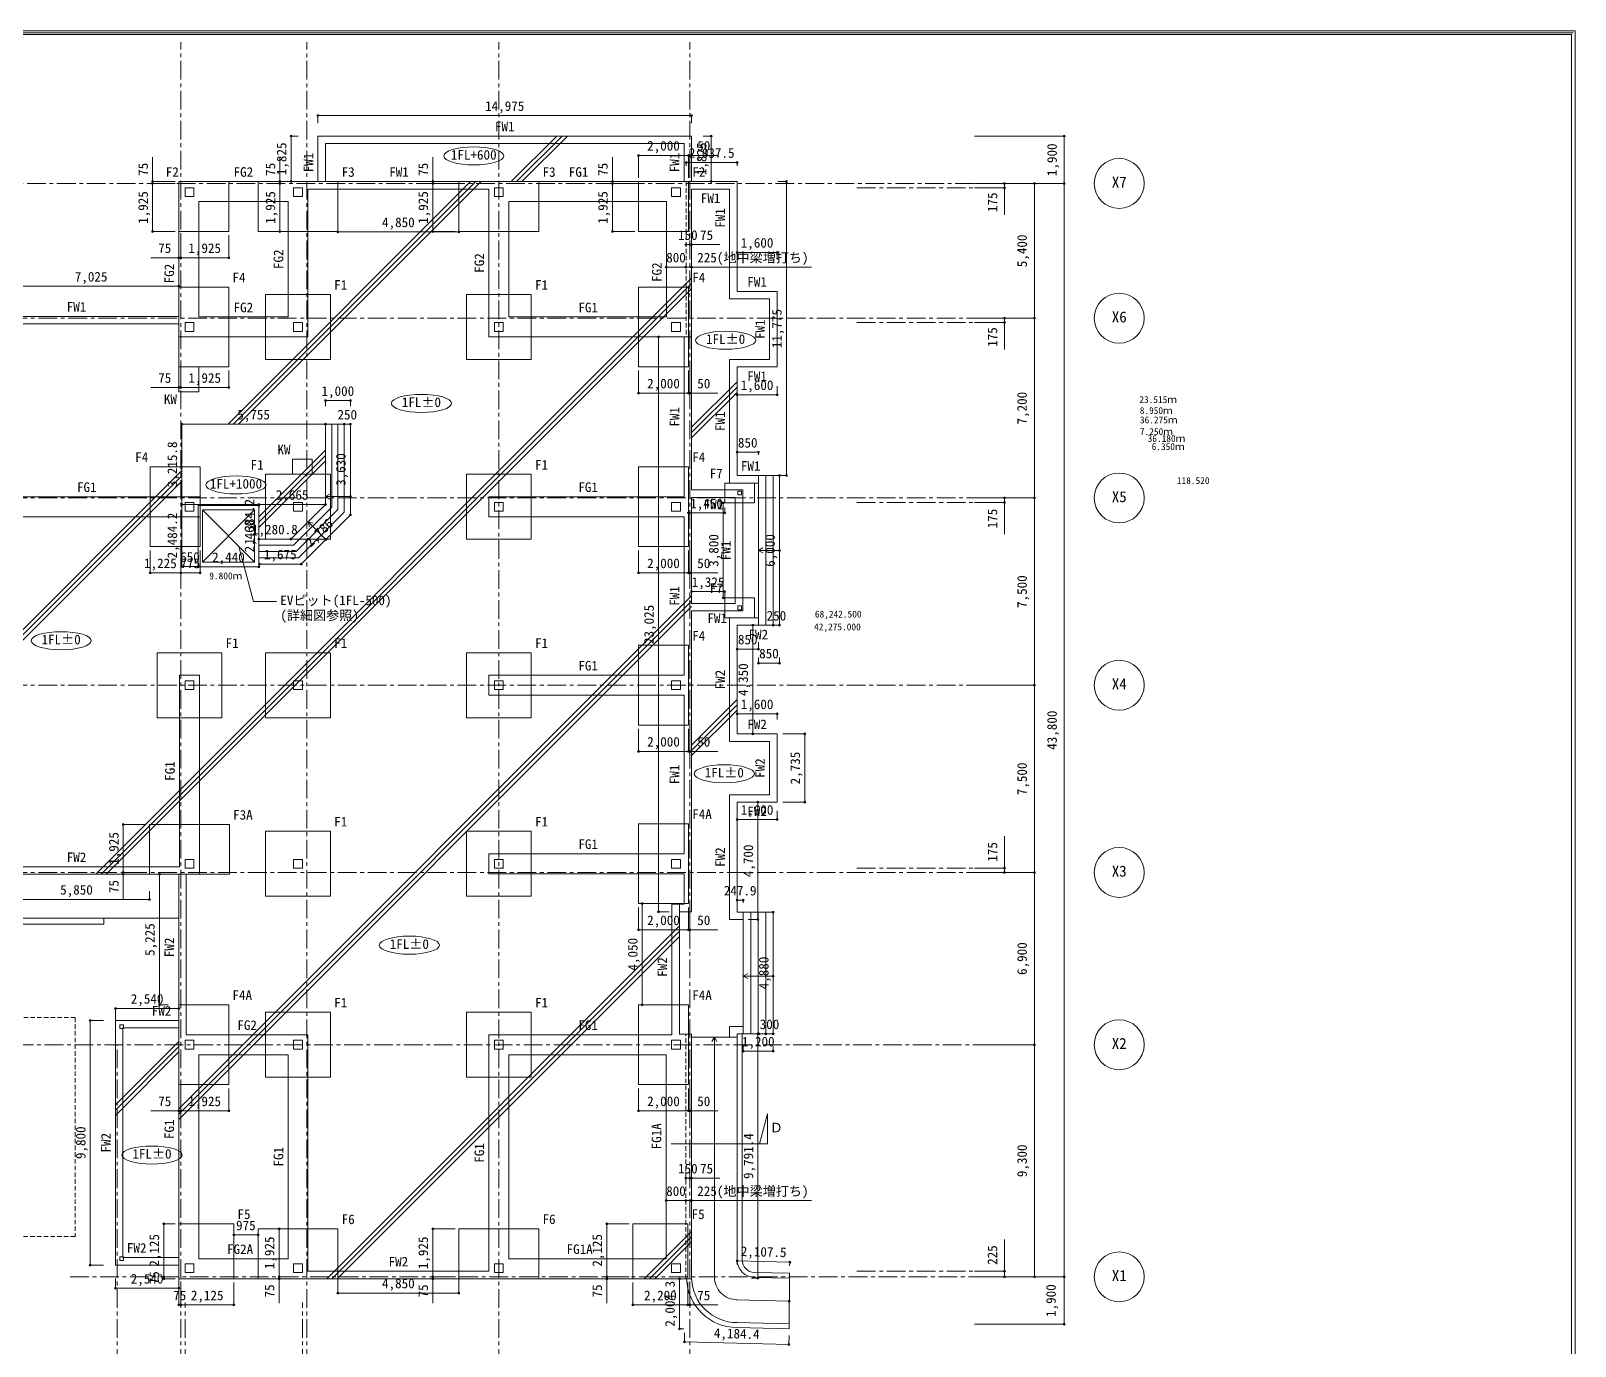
# Model space of a CAD drawing. Units: millimetres at full size, sheet at 1:150. Extents: x -144184 to 144184, y -90019 to 91030.
# Drawn here: x 82296 to 144184, y 38346 to 91030 of the extents above; entities that cross this region are included whole.
import ezdxf
from ezdxf.enums import TextEntityAlignment as Align

# ---------------------------------------------------------------- set-up
doc = ezdxf.new("R2010")
doc.units = ezdxf.units.MM
doc.header["$LTSCALE"] = 150
doc.header["$PDMODE"] = 32
doc.header["$PDSIZE"] = 75
doc.linetypes.add('CHAIN1', pattern=[8, 5, -1, 1, -1])
doc.linetypes.add('DASHED1', pattern=[1.8, 1.2, -0.6])
for name, color, linetype, lineweight in [('0-0_基準線', 3, 'Continuous', 13), ('0-1_躯体', 7, 'Continuous', 9), ('0-2_間仕切り', 3, 'Continuous', 13), ('0-3_建具', 2, 'Continuous', 18), ('0-5_仕上げ', 2, 'Continuous', 5), ('0-6_文字', 2, 'Continuous', 5), ('0-7_寸法', 4, 'Continuous', 5), ('0-8_補助線', 4, 'Continuous', 5), ('0-A_給水設備', 7, 'Continuous', 9), ('0-C_ガス設備', 4, 'DASHED1', 5), ('0-F_', 4, 'CHAIN1', 5), ('4-6_文字', 4, 'Continuous', 5), ('F-0_枠', 2, 'Continuous', 13)]:
    doc.layers.add(name, color=color, linetype=linetype, lineweight=lineweight)
doc.styles.add('ＭＳ ゴシック', font='')
doc.styles.get('ＭＳ ゴシック').set_extended_font_data('MS Gothic')

msp = doc.modelspace()

# ---------------------------------------------------------------- linework, layer by layer
at = {"layer": '0-0_基準線', "color": 7, "lineweight": 9}
for p, q in [((110625.8, 72594.5), (110625.8, 72444.5)), ((110775.8, 72594.5), (110625.8, 72594.5)), ((110775.8, 67994.5), (110625.8, 67994.5)), ((110775.8, 67844.5), (110775.8, 67994.5)), ((88475.8, 64644.5), (88475.8, 64994.5)), ((88475.8, 64994.5), (88825.8, 64994.5)), ((88825.8, 64994.5), (88825.8, 64644.5)), ((88825.8, 64644.5), (88475.8, 64644.5)), ((88475.8, 57494.5), (88475.8, 57844.5)), ((88475.8, 57844.5), (88825.8, 57844.5)), ((101225.8, 41644.5), (100875.8, 41644.5)), ((100875.8, 41644.5), (100875.8, 41294.5)), ((101225.8, 41294.5), (101225.8, 41644.5)), ((101225.8, 41294.5), (100875.8, 41294.5))]:
    msp.add_line(p, q, dxfattribs=at)
at = {"layer": '0-0_基準線'}
for p, q in [((111820.7, 47652.8), (111499.1, 46452.8)), ((111820.7, 46452.8), (111820.7, 47652.8)), ((107961, 46452.8), (111820.7, 46452.8))]:
    msp.add_line(p, q, dxfattribs=at)
at = {"layer": '0-0_基準線', "color": 7, "lineweight": 9}
for points in [[(88475.8, 84394.5), (88475.8, 84744.5), (88825.8, 84744.5), (88825.8, 84394.5)], [(93175.8, 84394.5), (93175.8, 84744.5), (92825.8, 84744.5), (92825.8, 84394.5)], [(101225.8, 84394.5), (101225.8, 84744.5), (100875.8, 84744.5), (100875.8, 84394.5)], [(108325.8, 84394.5), (108325.8, 84744.5), (107975.8, 84744.5), (107975.8, 84394.5)], [(88475.8, 78994.5), (88475.8, 79344.5), (88825.8, 79344.5), (88825.8, 78994.5)], [(93175.8, 78994.5), (93175.8, 79344.5), (92825.8, 79344.5), (92825.8, 78994.5)], [(101225.8, 78994.5), (101225.8, 79344.5), (100875.8, 79344.5), (100875.8, 78994.5)], [(108325.8, 78994.5), (108325.8, 79344.5), (107975.8, 79344.5), (107975.8, 78994.5)], [(88475.8, 71794.5), (88475.8, 72144.5), (88825.8, 72144.5), (88825.8, 71794.5)], [(93175.8, 71794.5), (93175.8, 72144.5), (92825.8, 72144.5), (92825.8, 71794.5)], [(101225.8, 71794.5), (101225.8, 72144.5), (100875.8, 72144.5), (100875.8, 71794.5)], [(108325.8, 71794.5), (108325.8, 72144.5), (107975.8, 72144.5), (107975.8, 71794.5)], [(93175.8, 64644.5), (93175.8, 64994.5), (92825.8, 64994.5), (92825.8, 64644.5)], [(101225.8, 64644.5), (101225.8, 64994.5), (100875.8, 64994.5), (100875.8, 64644.5)], [(108325.8, 64644.5), (108325.8, 64994.5), (107975.8, 64994.5), (107975.8, 64644.5)], [(93175.8, 57494.5), (93175.8, 57844.5), (92825.8, 57844.5), (92825.8, 57494.5)], [(101225.8, 57494.5), (101225.8, 57844.5), (100875.8, 57844.5), (100875.8, 57494.5)], [(108325.8, 57494.5), (108325.8, 57844.5), (107975.8, 57844.5), (107975.8, 57494.5)], [(85860.8, 51219.5), (86010.8, 51219.5), (86010.8, 51069.5), (85860.8, 51069.5)], [(88475.8, 50244.5), (88475.8, 50594.5), (88825.8, 50594.5), (88825.8, 50244.5)], [(93175.8, 50244.5), (93175.8, 50594.5), (92825.8, 50594.5), (92825.8, 50244.5)], [(101225.8, 50244.5), (101225.8, 50594.5), (100875.8, 50594.5), (100875.8, 50244.5)], [(108325.8, 50244.5), (108325.8, 50594.5), (107975.8, 50594.5), (107975.8, 50244.5)], [(85860.8, 41769.5), (86010.8, 41769.5), (86010.8, 41919.5), (85860.8, 41919.5)], [(88475.8, 41294.5), (88475.8, 41644.5), (88825.8, 41644.5), (88825.8, 41294.5)], [(93175.8, 41294.5), (93175.8, 41644.5), (92825.8, 41644.5), (92825.8, 41294.5)], [(108325.8, 41294.5), (108325.8, 41644.5), (107975.8, 41644.5), (107975.8, 41294.5)]]:
    msp.add_lwpolyline(points, close=True, dxfattribs=at)
for points in [[(110625.8, 72444.5), (110775.8, 72444.5), (110775.8, 72594.5)], [(110625.8, 67994.5), (110625.8, 67844.5), (110775.8, 67844.5)], [(88825.8, 57844.5), (88825.8, 57494.5), (88475.8, 57494.5)]]:
    msp.add_lwpolyline(points, dxfattribs=at)
at = {"layer": '0-1_躯体', "color": 2, "lineweight": 18}
for p, q in [((88225.8, 84994.5), (90225.8, 84994.5)), ((88225.8, 82994.5), (88225.8, 84994.5)), ((90225.8, 80769.5), (88225.8, 80769.5)), ((88225.8, 80769.5), (88225.8, 76574.5)), ((90225.8, 77569.5), (90225.8, 80769.5)), ((90225.8, 77569.5), (88225.8, 77569.5)), ((89025.8, 77569.5), (89025.8, 76574.5)), ((89025.8, 76574.5), (88225.8, 76574.5)), ((92775.8, 73269.5), (92775.8, 73874.5)), ((92775.8, 73874.5), (93575.8, 73874.5)), ((93575.8, 73269.5), (93575.8, 73874.5)), ((87075.8, 73569.5), (87075.8, 70369.5)), ((89075.8, 73569.5), (87075.8, 73569.5)), ((89075.8, 70369.5), (89075.8, 73569.5)), ((87075.8, 70369.5), (89075.8, 70369.5)), ((108625.8, 43244.5), (108625.8, 41044.5))]:
    msp.add_line(p, q, dxfattribs=at)
for points in [[(90225.8, 84994.5), (90225.8, 82994.5), (88225.8, 82994.5)], [(108625.8, 41044.5), (106425.8, 41044.5), (106425.8, 43244.5), (108625.8, 43244.5)]]:
    msp.add_lwpolyline(points, dxfattribs=at)
for points in [[(94600.8, 82994.5), (91400.8, 82994.5), (91400.8, 84994.5), (94600.8, 84994.5)], [(102650.8, 82994.5), (99450.8, 82994.5), (99450.8, 84994.5), (102650.8, 84994.5)], [(106650.8, 84994.5), (108650.8, 84994.5), (108650.8, 82994.5), (106650.8, 82994.5)], [(91700.8, 77869.5), (94300.8, 77869.5), (94300.8, 80469.5), (91700.8, 80469.5)], [(99750.8, 77869.5), (102350.8, 77869.5), (102350.8, 80469.5), (99750.8, 80469.5)], [(108650.8, 80769.5), (106650.8, 80769.5), (106650.8, 77569.5), (108650.8, 77569.5)], [(91700.8, 70669.5), (94300.8, 70669.5), (94300.8, 73269.5), (91700.8, 73269.5)], [(99750.8, 70669.5), (102350.8, 70669.5), (102350.8, 73269.5), (99750.8, 73269.5)], [(108650.8, 73569.5), (106650.8, 73569.5), (106650.8, 70369.5), (108650.8, 70369.5)], [(110100.8, 72119.5), (111300.8, 72119.5), (111300.8, 72919.5), (110100.8, 72919.5)], [(110100.8, 67519.5), (111300.8, 67519.5), (111300.8, 68319.5), (110100.8, 68319.5)], [(108650.8, 66419.5), (106650.8, 66419.5), (106650.8, 63219.5), (108650.8, 63219.5)], [(87350.8, 63519.5), (89950.8, 63519.5), (89950.8, 66119.5), (87350.8, 66119.5)], [(91700.8, 63519.5), (94300.8, 63519.5), (94300.8, 66119.5), (91700.8, 66119.5)], [(99750.8, 63519.5), (102350.8, 63519.5), (102350.8, 66119.5), (99750.8, 66119.5)], [(87050.8, 59244.5), (90250.8, 59244.5), (90250.8, 57244.5), (87050.8, 57244.5)], [(91700.8, 56369.5), (94300.8, 56369.5), (94300.8, 58969.5), (91700.8, 58969.5)], [(99750.8, 56369.5), (102350.8, 56369.5), (102350.8, 58969.5), (99750.8, 58969.5)], [(108650.8, 59269.5), (106650.8, 59269.5), (106650.8, 56069.5), (108650.8, 56069.5)], [(90225.8, 52019.5), (88225.8, 52019.5), (88225.8, 48819.5), (90225.8, 48819.5)], [(108650.8, 52019.5), (106650.8, 52019.5), (106650.8, 48819.5), (108650.8, 48819.5)], [(91700.8, 49119.5), (94300.8, 49119.5), (94300.8, 51719.5), (91700.8, 51719.5)], [(99750.8, 49119.5), (102350.8, 49119.5), (102350.8, 51719.5), (99750.8, 51719.5)], [(88225.8, 41044.5), (90425.8, 41044.5), (90425.8, 43244.5), (88225.8, 43244.5)], [(91400.8, 43044.5), (94600.8, 43044.5), (94600.8, 41044.5), (91400.8, 41044.5)], [(99450.8, 43044.5), (102650.8, 43044.5), (102650.8, 41044.5), (99450.8, 41044.5)]]:
    msp.add_lwpolyline(points, close=True, dxfattribs=at)
at = {"layer": '0-2_間仕切り'}
for p, q in [((93800.8, 84994.5), (93800.8, 86819.5)), ((108775.8, 86819.5), (93800.8, 86819.5)), ((108775.8, 86819.5), (108775.8, 84994.5)), ((94100.8, 84994.5), (94100.8, 86519.5)), ((108475.8, 86519.5), (94100.8, 86519.5)), ((108475.8, 84994.5), (108475.8, 86519.5)), ((88225.8, 84994.5), (110600.8, 84994.5)), ((88225.8, 84994.5), (88225.8, 79294.5)), ((110600.8, 80594.5), (110600.8, 84994.5)), ((89025.8, 84194.5), (89025.8, 79569.5)), ((93400.8, 78769.5), (93400.8, 84694.5)), ((101450.8, 79569.5), (101450.8, 84194.5)), ((101450.8, 84194.5), (107763.3, 84194.5)), ((107763.3, 79569.5), (107763.3, 84194.5)), ((108775.8, 84694.5), (110300.8, 84694.5)), ((108775.8, 84694.5), (108775.8, 72644.5)), ((110300.8, 80294.5), (110300.8, 84694.5)), ((76825.8, 79594.5), (88225.8, 79594.5)), ((88225.8, 79294.5), (88225.8, 78769.5)), ((92600.8, 79569.5), (89025.8, 79569.5)), ((101450.8, 79569.5), (107763.3, 79569.5)), ((93400.8, 78769.5), (88225.8, 78769.5)), ((100650.8, 78769.5), (108775.8, 78769.5)), ((108475.8, 72369.5), (108475.8, 78769.5)), ((94100.8, 72058.7), (94100.8, 75274.5)), ((94350.8, 71955.1), (94350.8, 75274.5)), ((94600.8, 71851.6), (94600.8, 75274.5)), ((94850.8, 71748), (94850.8, 75274.5)), ((95100.8, 75274.5), (95100.8, 71644.5)), ((111450.8, 67219.5), (111450.8, 73219.5)), ((111750.8, 67219.5), (111750.8, 73219.5)), ((112050.8, 67219.5), (112050.8, 73219.5)), ((94100.8, 72374.5), (94275.6, 72475.4)), ((110300.8, 72919.5), (111450.8, 72919.5)), ((89175.8, 71844.5), (91255.8, 69744.5)), ((91255.8, 71844.5), (89175.8, 69744.5)), ((91435.8, 72024.5), (91435.8, 69564.5)), ((92716.5, 70674.5), (94100.8, 72058.7)), ((92820.1, 70424.5), (94350.8, 71955.1)), ((92923.7, 70174.5), (94600.8, 71851.6)), ((100650.8, 72369.5), (100650.8, 71569.5)), ((100650.8, 72369.5), (108475.8, 72369.5)), ((110525.8, 68094.5), (110525.8, 72344.5)), ((93027.2, 69924.5), (94850.8, 71748)), ((95100.8, 71644.5), (93130.8, 69674.5)), ((93408.7, 71366.6), (93603.6, 71314.3)), ((100650.8, 71569.5), (108475.8, 71569.5)), ((108475.8, 65219.5), (108475.8, 71569.5)), ((92716.5, 70674.5), (91455.8, 70674.5)), ((92820.1, 70424.5), (91455.8, 70424.5)), ((92923.7, 70174.5), (91455.8, 70174.5)), ((111450.8, 70219.5), (111625.6, 70320.4)), ((111450.8, 70219.5), (111625.6, 70118.5)), ((112300.8, 70219.5), (111450.8, 70219.5)), ((88345.8, 69574.5), (88995.8, 69574.5)), ((91435.8, 69564.5), (88995.8, 69564.5)), ((93027.2, 69924.5), (91455.8, 69924.5)), ((91455.8, 69674.5), (93130.8, 69674.5)), ((110525.8, 68094.5), (108775.8, 68094.5)), ((110825.8, 67794.5), (108775.8, 67794.5)), ((108775.8, 67794.5), (108775.8, 55744.5)), ((111450.8, 67519.5), (110300.8, 67519.5)), ((89050.8, 65219.5), (88250.8, 65219.5)), ((88250.8, 65219.5), (88250.8, 57544.5)), ((89050.8, 65219.5), (89050.8, 57244.5)), ((100650.8, 65219.5), (108475.8, 65219.5)), ((108475.8, 58069.5), (108475.8, 64419.5)), ((110300.8, 60434.5), (110300.8, 55434.5)), ((110600.8, 60134.5), (110600.8, 55734.5)), ((100650.8, 58069.5), (108475.8, 58069.5)), ((56725.8, 57244.5), (88225.8, 57244.5)), ((80000.8, 57544.5), (88250.8, 57544.5)), ((88225.8, 51394.5), (88225.8, 57244.5)), ((88525.8, 57244.5), (89050.8, 57244.5)), ((88525.8, 57244.5), (88525.8, 50819.5)), ((108475.8, 57269.5), (108475.8, 56044.5)), ((107985.8, 56044.5), (108475.8, 56044.5)), ((107985.8, 56044.5), (107985.8, 50819.5)), ((108285.8, 56044.5), (108285.8, 50844.5)), ((108285.8, 55744.5), (108775.8, 55744.5)), ((112048.7, 55734.5), (110600.8, 55734.5)), ((110848.7, 50854.5), (110848.7, 55734.5)), ((111148.7, 50854.5), (111148.7, 55734.5)), ((111448.7, 50854.5), (111448.7, 55734.5)), ((111748.7, 50854.5), (111748.7, 55734.5)), ((112048.7, 50854.5), (112048.7, 55734.5)), ((60896.4, 55244.5), (85225.8, 55244.5)), ((61000, 55494.5), (88225.8, 55494.5)), ((85225.8, 55244.5), (85225.8, 55494.5)), ((110848.7, 55434.5), (110300.8, 55434.5)), ((110848.7, 53169.4), (111023.5, 53270.3)), ((110848.7, 53169.4), (111023.5, 53068.5)), ((112048.7, 53169.4), (110848.7, 53169.4)), ((85685.8, 51394.5), (85685.8, 41594.5)), ((85685.8, 51394.5), (88225.8, 51394.5)), ((85985.8, 51094.5), (85985.8, 41894.5)), ((85985.8, 51094.5), (88225.8, 51094.5)), ((88225.8, 41894.5), (88225.8, 51094.5)), ((93400.8, 50819.5), (88525.8, 50819.5)), ((100650.8, 50819.5), (100650.8, 41344.5)), ((100650.8, 50819.5), (107985.8, 50819.5)), ((108775.8, 50844.5), (108285.8, 50844.5)), ((108775.8, 41044.5), (108775.8, 50844.5)), ((110300.8, 50719.5), (110300.8, 51154.5)), ((110848.7, 51154.5), (110300.8, 51154.5)), ((112048.7, 50854.5), (110600.8, 50854.5)), ((110600.8, 41798.1), (110600.8, 50854.5)), ((110800.8, 41798.1), (110800.8, 50854.5)), ((108775.8, 50719.5), (110600.8, 50719.5)), ((109688.3, 50719.5), (109789.2, 50544.7)), ((92600.8, 50019.5), (92600.8, 41844.5)), ((101450.8, 50019.5), (107750.8, 50019.5)), ((107750.8, 41844.5), (107750.8, 50019.5)), ((85685.8, 41594.5), (88225.8, 41594.5)), ((85985.8, 41894.5), (88225.8, 41894.5)), ((88225.8, 41044.5), (88225.8, 41594.5)), ((89025.8, 41844.5), (92600.8, 41844.5)), ((108775.8, 41044.5), (88225.8, 41044.5)), ((111283.3, 41098.3), (112696.1, 41063.1)), ((111288.3, 41298.2), (112697.1, 41263.1)), ((112686.5, 39040.2), (112697.1, 41263.1)), ((110555.3, 40203.9), (112693.4, 40150.6)), ((110595.9, 39092.3), (112686.5, 39040.2)), ((110600.8, 39292.2), (112690.7, 39240.1))]:
    msp.add_line(p, q, dxfattribs=at)
at = {"layer": '0-2_間仕切り', "linetype": 'DASHED1'}
for p, q in [((108563.3, 84994.5), (108563.3, 78769.5)), ((108475.8, 78769.5), (108563.3, 78769.5)), ((108550.8, 41044.5), (108550.8, 50844.5))]:
    msp.add_line(p, q, dxfattribs=at)
at = {"layer": '0-2_間仕切り', "color": 4, "lineweight": 5}
for p, q in [((94100.8, 76219.4), (95100.8, 76219.4)), ((94100.8, 76219.4), (94100.8, 75997.1)), ((95100.8, 76219.4), (95100.8, 75997.1)), ((88345.8, 75274.5), (94100.8, 75274.5)), ((88345.8, 75274.5), (88345.8, 72058.7)), ((95100.8, 75274.5), (94850.8, 75274.5)), ((95100.8, 75274.5), (95100.8, 71644.5)), ((112300.8, 73219.5), (112300.8, 67219.5)), ((88345.8, 72058.7), (88345.8, 69574.5)), ((94100.8, 72058.7), (91435.8, 72058.7)), ((91435.8, 72058.7), (91435.8, 70674.5)), ((93130.8, 69674.5), (95100.8, 71644.5)), ((92716.5, 70674.5), (91435.8, 70674.5)), ((88345.8, 69574.5), (88995.8, 69574.5)), ((93130.8, 69674.5), (91455.8, 69674.5)), ((112300.8, 67219.5), (112050.8, 67219.5)), ((111450.8, 65706.7), (111450.8, 65929.1)), ((111450.8, 65706.7), (112300.8, 65706.7)), ((112300.8, 65706.7), (112300.8, 65929.1)), ((112048.7, 55734.5), (112048.7, 50854.5)), ((112048.7, 50854.5), (111748.7, 50854.5)), ((110848.7, 50160.5), (110848.7, 50341.2)), ((112048.7, 50160.5), (110848.7, 50160.5)), ((112048.7, 50160.5), (112048.7, 50341.2)), ((90425.8, 42797.3), (91400.8, 42797.3)), ((90425.8, 42797.3), (90425.8, 42669.4)), ((91400.8, 42797.3), (91400.8, 42669.4))]:
    msp.add_line(p, q, dxfattribs=at)
at = {"layer": '0-2_間仕切り', "color": 1, "lineweight": 9}
msp.add_line((94100.8, 72058.7), (88345.8, 72058.7), dxfattribs=at)
at = {"layer": '0-2_間仕切り'}
for points in [[(92600.8, 79569.5), (92600.8, 84194.5), (89025.8, 84194.5)], [(100650.8, 78769.5), (100650.8, 84694.5), (93400.8, 84694.5)], [(110600.8, 73219.5), (110600.8, 77569.5), (112200.8, 77569.5), (112200.8, 80594.5), (110600.8, 80594.5)], [(110300.8, 80294.5), (111900.8, 80294.5), (111900.8, 77869.5), (110300.8, 77869.5), (110300.8, 72919.5)], [(89075.8, 72369.5), (80000.8, 72369.5), (80000.8, 79294.5), (88225.8, 79294.5)], [(95100.8, 75274.5), (88345.8, 75274.5), (88345.8, 69574.5)], [(110600.8, 67219.5), (112300.8, 67219.5), (112300.8, 73219.5), (110600.8, 73219.5)], [(110825.8, 67794.5), (110825.8, 72644.5), (108775.8, 72644.5)], [(91435.8, 72024.5), (89075.8, 72024.5), (88995.8, 72024.5)], [(88995.8, 69564.5), (88995.8, 71569.5), (88995.8, 72024.5)], [(89075.8, 72369.5), (89075.8, 72024.5), (89075.8, 71569.5)], [(95100.8, 72374.5), (94100.8, 72374.5), (94275.6, 72273.5)], [(110525.8, 72344.5), (108775.8, 72344.5), (108775.8, 68094.5)], [(79200.8, 71569.5), (88995.8, 71569.5), (89075.8, 71569.5)], [(94115.8, 70659.5), (93408.7, 71366.6), (93460.9, 71171.6)], [(110300.8, 67519.5), (110300.8, 62569.5), (111900.8, 62569.5), (111900.8, 60434.5), (110300.8, 60434.5)], [(110600.8, 60134.5), (112200.8, 60134.5), (112200.8, 62869.5), (110600.8, 62869.5), (110600.8, 67219.5)], [(100650.8, 65219.5), (100650.8, 64419.5), (108475.8, 64419.5)], [(100650.8, 58069.5), (100650.8, 57269.5), (108475.8, 57269.5)], [(93400.8, 50819.5), (93400.8, 41344.5), (100650.8, 41344.5)], [(109688.3, 41119.5), (109688.3, 50719.5), (109587.3, 50544.7)], [(92600.8, 50019.5), (89025.8, 50019.5), (89025.8, 41844.5)], [(101450.8, 50019.5), (101450.8, 41844.5), (107750.8, 41844.5)]]:
    msp.add_lwpolyline(points, dxfattribs=at)
msp.add_lwpolyline([(89175.8, 69744.5), (89175.8, 71844.5), (91255.8, 71844.5), (91255.8, 69744.5)], close=True, dxfattribs=at)
at = {"layer": '0-2_間仕切り', "color": 7, "lineweight": 9}
msp.add_lwpolyline([(90635, 70371.2), (91223.6, 68174.4), (92142.8, 68174.4)], dxfattribs=at)
at = {"layer": '0-2_間仕切り'}
for centre, radius, start, end in [((111300.8, 41798.1), 700, 180, 268.57264), ((111300.8, 41798.1), 500, 180, 268.57264), ((110600.8, 41115.3), 2026.4, 182.00296, 270), ((110600.8, 41115.3), 1826.4, 182.22241, 270), ((110600.8, 41115.3), 912.5, 179.7378, 270)]:
    msp.add_arc(centre, radius, start, end, dxfattribs=at)
at = {"layer": '0-2_間仕切り', "color": 2}
for p in [(94100.8, 76219.4), (95100.8, 76219.4), (88345.8, 75274.5), (94100.8, 75274.5), (94850.8, 75274.5), (95100.8, 75274.5), (112300.8, 73219.5), (88345.8, 72058.7), (91435.8, 72058.7), (94100.8, 72058.7), (95100.8, 71644.5), (91435.8, 70674.5), (92716.5, 70674.5), (88345.8, 69574.5), (88995.8, 69574.5), (91455.8, 69674.5), (93130.8, 69674.5), (112050.8, 67219.5), (112300.8, 67219.5), (111450.8, 65706.7), (112300.8, 65706.7), (112048.7, 55734.5), (111748.7, 50854.5), (112048.7, 50854.5), (110848.7, 50160.5), (112048.7, 50160.5), (90425.8, 42797.3), (91400.8, 42797.3)]:
    msp.add_point(p, dxfattribs=at)
at = {"layer": '0-2_間仕切り'}
for p in [(95100.8, 72374.5), (94115.8, 70659.5), (112300.8, 70219.5), (112048.7, 53169.4), (112691.4, 40150.7)]:
    msp.add_point(p, dxfattribs=at)
at = {"layer": '0-3_建具', "color": 4, "lineweight": 5}
for q in [(91435.8, 72024.5), (88995.8, 69564.5)]:
    msp.add_line((91435.8, 69564.5), q, dxfattribs=at)
at = {"layer": '0-3_建具'}
for p in [(91435.8, 72024.5), (88995.8, 69564.5), (91435.8, 69564.5)]:
    msp.add_point(p, dxfattribs=at)
at = {"layer": '0-5_仕上げ', "color": 4}
for p, q in [((93800.8, 87636.6), (108775.8, 87636.6)), ((93800.8, 87636.6), (93800.8, 87329.7)), ((108775.8, 87636.6), (108775.8, 87329.7)), ((92726.9, 84994.5), (92726.9, 86819.5)), ((92726.9, 86819.5), (93012.7, 86819.5)), ((109560.5, 86819.5), (109232.5, 86819.5)), ((109560.5, 86819.5), (109560.5, 84994.5)), ((108563.3, 85756), (110600.8, 85756)), ((108563.3, 85756), (108563.3, 85622)), ((110600.8, 85756), (110600.8, 85622)), ((92726.9, 84994.5), (93012.7, 84994.5)), ((109560.5, 84994.5), (109232.5, 84994.5)), ((112573.2, 84994.5), (112234.5, 84994.5)), ((112573.2, 84994.5), (112573.2, 73219.5)), ((94600.8, 82978.8), (94600.8, 83371.7)), ((94600.8, 82978.8), (99450.8, 82978.8)), ((99450.8, 82978.8), (99450.8, 83371.7)), ((110600.8, 82158.4), (112200.8, 82158.4)), ((110600.8, 82158.4), (110600.8, 81872.6)), ((112200.8, 82158.4), (112200.8, 81872.6)), ((81200.8, 80799.3), (88225.8, 80799.3)), ((88225.8, 80799.3), (88225.8, 80346.9)), ((107450.6, 78769.5), (107450.6, 55744.5)), ((107450.6, 78769.5), (107879.2, 78769.5)), ((110600.8, 76454.1), (110600.8, 76803.4)), ((112200.8, 76454.1), (112200.8, 76803.4)), ((110600.8, 76454.1), (112200.8, 76454.1)), ((110600.8, 74150), (111450.8, 74150)), ((110600.8, 74150), (110600.8, 74041.8)), ((111450.8, 74150), (111450.8, 74041.8)), ((112573.2, 73219.5), (112234.5, 73219.5)), ((108650.8, 71718.1), (108650.8, 71940.3)), ((110042.5, 72119.5), (110042.5, 68319.5)), ((110042.5, 72119.5), (110248.8, 72119.5)), ((110100.8, 71718.1), (110100.8, 71940.3)), ((108650.8, 71718.1), (110100.8, 71718.1)), ((108775.8, 68567.9), (110100.8, 68567.9)), ((108775.8, 68567.9), (108775.8, 68271.6)), ((110042.5, 68319.5), (110248.8, 68319.5)), ((110100.8, 68567.9), (110100.8, 68271.6)), ((111223.5, 67219.5), (110890.1, 67219.5)), ((111223.5, 67219.5), (111223.5, 62869.5)), ((110600.8, 66265.3), (110600.8, 66540.5)), ((111450.8, 66265.3), (110600.8, 66265.3)), ((111450.8, 66265.3), (111450.8, 66540.5)), ((110600.8, 63672.5), (112200.8, 63672.5)), ((110600.8, 63672.5), (110600.8, 63450.2)), ((112200.8, 63672.5), (112200.8, 63450.2)), ((111223.5, 62869.5), (110890.1, 62869.5)), ((113311, 62869.5), (112437.9, 62869.5)), ((113311, 62869.5), (113311, 60134.5)), ((111429.9, 60134.5), (111048.9, 60134.5)), ((111429.9, 60134.5), (111429.9, 55434.5)), ((113311, 60134.5), (112437.9, 60134.5)), ((110600.8, 59441.9), (110600.8, 59791.1)), ((110600.8, 59441.9), (112200.8, 59441.9)), ((112200.8, 59441.9), (112200.8, 59791.1)), ((87446.3, 57244.5), (87446.3, 52019.5)), ((87446.3, 57244.5), (87803.5, 57244.5)), ((87050.8, 56241.6), (87050.8, 56575)), ((81200.8, 56241.6), (87050.8, 56241.6)), ((106798, 56069.5), (106798, 52019.5)), ((106798, 56069.5), (107488.5, 56069.5)), ((107450.6, 55744.5), (107879.2, 55744.5)), ((110600.8, 56208.8), (110848.7, 56208.8)), ((110600.8, 56208.8), (110600.8, 56103)), ((110848.7, 56208.8), (110848.7, 56103)), ((111429.9, 55434.5), (111048.9, 55434.5)), ((87446.3, 52019.5), (87803.5, 52019.5)), ((106798, 52019.5), (107488.5, 52019.5)), ((84676.2, 51394.5), (84676.2, 41594.5)), ((84676.2, 51394.5), (85200.1, 51394.5)), ((88225.8, 51872.2), (85685.8, 51872.2)), ((85685.8, 51872.2), (85685.8, 51348.3)), ((88225.8, 51872.2), (88225.8, 51348.3)), ((111472.2, 50854.5), (111043.6, 50854.5)), ((111434.6, 50854.5), (111180.6, 50854.5)), ((111434.6, 50854.5), (111434.6, 41063.1)), ((84676.2, 41594.5), (85200.1, 41594.5)), ((110601.5, 41765.9), (110597.8, 41617.2)), ((112708.3, 41713.4), (110601.5, 41765.9)), ((112708.3, 41713.4), (112704.6, 41564.7)), ((85685.8, 40660.4), (85685.8, 41057.2)), ((88225.8, 40660.4), (88225.8, 41057.2)), ((94600.8, 40472.5), (94600.8, 41181.6)), ((99450.8, 40472.5), (99450.8, 41181.6)), ((108290.1, 41044.5), (108290.1, 39040.2)), ((108290.1, 41044.5), (108470, 41044.5)), ((111434.6, 41063.1), (111180.6, 41063.1)), ((85685.8, 40660.4), (88225.8, 40660.4)), ((94600.8, 40472.5), (99450.8, 40472.5)), ((108290.1, 39040.2), (108470, 39040.2)), ((108487.7, 38514.1), (108496.8, 38878.5)), ((112670.8, 38409.9), (108487.7, 38514.1)), ((112670.8, 38409.9), (112679.9, 38774.2))]:
    msp.add_line(p, q, dxfattribs=at)
at = {"layer": '0-5_仕上げ'}
for p in [(93800.8, 87636.6), (108775.8, 87636.6), (92726.9, 86819.5), (109560.5, 86819.5), (108563.3, 85756), (110600.8, 85756), (92726.9, 84994.5), (109560.5, 84994.5), (112573.2, 84994.5), (94600.8, 82978.8), (99450.8, 82978.8), (110600.8, 82158.4), (112200.8, 82158.4), (88225.8, 80799.3), (107450.6, 78769.5), (110600.8, 76454.1), (112200.8, 76454.1), (110600.8, 74150), (111450.8, 74150), (112573.2, 73219.5), (110042.5, 72119.5), (108650.8, 71718.1), (110100.8, 71718.1), (108775.8, 68567.9), (110042.5, 68319.5), (110100.8, 68567.9), (111223.5, 67219.5), (110600.8, 66265.3), (111450.8, 66265.3), (110600.8, 63672.5), (112200.8, 63672.5), (111223.5, 62869.5), (113311, 62869.5), (111429.9, 60134.5), (113311, 60134.5), (110600.8, 59441.9), (112200.8, 59441.9), (87446.3, 57244.5), (87050.8, 56241.6), (106798, 56069.5), (107450.6, 55744.5), (110600.8, 56208.8), (110848.7, 56208.8), (111429.9, 55434.5), (87446.3, 52019.5), (106798, 52019.5), (84676.2, 51394.5), (85685.8, 51872.2), (88225.8, 51872.2), (111434.6, 50854.5), (111472.2, 50854.5), (84676.2, 41594.5), (110601.5, 41765.9), (112708.3, 41713.4), (108290.1, 41044.5), (111434.6, 41063.1), (85685.8, 40660.4), (88225.8, 40660.4), (94600.8, 40472.5), (99450.8, 40472.5), (108290.1, 39040.2), (108487.7, 38514.1), (112670.8, 38409.9)]:
    msp.add_point(p, dxfattribs=at)
at = {"layer": '0-6_文字', "color": 4}
for p, q in [((106650.8, 86044.5), (106650.8, 85144.5)), ((108650.8, 86044.5), (108650.8, 85144.5)), ((108650.8, 86044.5), (108700.8, 86044.5)), ((108700.8, 86044.5), (108700.8, 85144.5)), ((108700.8, 86044.5), (109828.1, 86044.5)), ((87175.8, 85974.3), (87175.8, 84994.5)), ((92277.5, 85974.3), (92277.5, 84994.5)), ((98400.8, 85974.3), (98400.8, 84994.5)), ((105600.8, 85974.3), (105600.8, 84994.5)), ((87175.8, 84994.5), (88075.8, 84994.5)), ((87175.8, 84919.5), (87175.8, 84994.5)), ((87175.8, 84919.5), (88075.8, 84919.5)), ((92277.5, 84919.5), (92277.5, 84994.5)), ((98400.8, 84994.5), (99300.8, 84994.5)), ((98400.8, 84919.5), (98400.8, 84994.5)), ((98400.8, 84919.5), (99300.8, 84919.5)), ((105600.8, 84994.5), (106500.8, 84994.5)), ((105600.8, 84919.5), (105600.8, 84994.5)), ((105600.8, 84919.5), (106500.8, 84919.5)), ((87175.8, 82994.5), (88075.8, 82994.5)), ((98400.8, 82994.5), (99300.8, 82994.5)), ((105600.8, 82994.5), (106500.8, 82994.5)), ((88225.8, 81944.5), (88225.8, 82844.5)), ((88300.8, 81944.5), (88300.8, 82844.5)), ((90225.8, 81944.5), (90225.8, 82844.5)), ((108550.8, 82466.9), (108700.8, 82466.9)), ((87098.4, 81944.5), (88225.8, 81944.5)), ((88225.8, 81944.5), (88300.8, 81944.5)), ((108550.8, 81566.9), (108775.8, 81566.9)), ((108775.8, 81566.9), (113575.8, 81566.9)), ((88225.8, 76744.5), (88225.8, 77419.5)), ((88300.8, 76744.5), (88300.8, 77419.5)), ((90225.8, 76744.5), (90225.8, 77419.5)), ((106650.8, 76519.5), (106650.8, 77419.5)), ((108650.8, 76519.5), (108650.8, 77419.5)), ((108700.8, 76519.5), (108700.8, 77419.5)), ((87098.4, 76744.5), (88225.8, 76744.5)), ((88225.8, 76744.5), (88300.8, 76744.5)), ((108650.8, 76519.5), (108700.8, 76519.5)), ((108700.8, 76519.5), (109828.1, 76519.5)), ((87075.8, 69319.5), (87075.8, 70219.5)), ((88300.8, 69319.5), (88300.8, 70219.5)), ((89075.8, 69319.5), (89075.8, 70219.5)), ((106650.8, 69319.5), (106650.8, 70219.5)), ((108650.8, 69319.5), (108650.8, 70219.5)), ((108700.8, 69319.5), (108700.8, 70219.5)), ((87075.8, 69319.5), (88300.8, 69319.5)), ((108650.8, 69319.5), (108700.8, 69319.5)), ((108700.8, 69319.5), (109828.1, 69319.5)), ((106650.8, 62169.5), (106650.8, 63069.5)), ((108650.8, 62169.5), (108650.8, 63069.5)), ((108700.8, 62169.5), (108700.8, 63069.5)), ((108650.8, 62169.5), (108700.8, 62169.5)), ((108700.8, 62169.5), (109828.1, 62169.5)), ((86000.8, 59244.5), (86900.8, 59244.5)), ((86000.8, 57319.5), (86900.8, 57319.5)), ((86000.8, 57319.5), (86000.8, 57244.5)), ((86000.8, 57244.5), (86900.8, 57244.5)), ((86000.8, 57244.5), (86000.8, 56264.6)), ((106650.8, 55019.5), (106650.8, 55919.5)), ((108650.8, 55019.5), (108650.8, 55919.5)), ((108700.8, 55019.5), (108700.8, 55919.5)), ((108650.8, 55019.5), (108700.8, 55019.5)), ((108700.8, 55019.5), (109828.1, 55019.5)), ((88225.8, 47769.5), (88225.8, 48669.5)), ((88300.8, 47769.5), (88300.8, 48669.5)), ((90225.8, 47769.5), (90225.8, 48669.5)), ((106650.8, 47769.5), (106650.8, 48669.5)), ((108650.8, 47769.5), (108650.8, 48669.5)), ((108700.8, 47769.5), (108700.8, 48669.5)), ((87098.4, 47769.5), (88225.8, 47769.5)), ((88225.8, 47769.5), (88300.8, 47769.5)), ((108650.8, 47769.5), (108700.8, 47769.5)), ((108700.8, 47769.5), (109828.1, 47769.5)), ((108550.8, 45072.4), (108700.8, 45072.4)), ((108550.8, 44172.4), (108775.8, 44172.4)), ((108775.8, 44172.4), (113575.8, 44172.4)), ((87625.8, 43244.5), (88075.8, 43244.5)), ((98400.8, 43044.5), (99300.8, 43044.5)), ((105375.8, 43244.5), (106275.8, 43244.5)), ((87625.8, 41119.5), (88075.8, 41119.5)), ((87625.8, 41044.5), (88075.8, 41044.5)), ((88225.8, 39994.5), (88225.8, 40894.5)), ((88300.8, 39994.5), (88300.8, 40894.5)), ((90425.8, 39994.5), (90425.8, 40894.5)), ((92240.6, 41119.5), (92240.6, 41044.5)), ((92240.6, 41044.5), (92240.6, 40064.6)), ((98400.8, 41119.5), (99300.8, 41119.5)), ((98400.8, 41119.5), (98400.8, 41044.5)), ((98400.8, 41044.5), (99300.8, 41044.5)), ((98400.8, 41044.5), (98400.8, 40064.6)), ((105375.8, 41119.5), (106275.8, 41119.5)), ((105375.8, 41119.5), (105375.8, 41044.5)), ((105375.8, 41044.5), (106275.8, 41044.5)), ((105375.8, 41044.5), (105375.8, 40064.6)), ((106425.8, 39994.5), (106425.8, 40894.5)), ((108625.8, 39994.5), (108625.8, 40894.5)), ((108700.8, 39994.5), (108700.8, 40894.5)), ((108625.8, 39994.5), (108700.8, 39994.5)), ((108700.8, 39994.5), (109828.1, 39994.5))]:
    msp.add_line(p, q, dxfattribs=at)
for points in [[(108700.8, 82466.9), (108775.8, 82466.9), (109903.1, 82466.9)], [(108700.8, 45072.4), (108775.8, 45072.4), (109903.1, 45072.4)]]:
    msp.add_lwpolyline(points, dxfattribs=at)
at = {"layer": '0-6_文字'}
for p in [(106650.8, 86044.5), (108650.8, 86044.5), (108700.8, 86044.5), (87175.8, 84994.5), (87175.8, 84919.5), (92277.5, 84994.5), (92277.5, 84919.5), (98400.8, 84994.5), (98400.8, 84919.5), (105600.8, 84994.5), (105600.8, 84919.5), (87175.8, 82994.5), (92277.5, 82994.5), (98400.8, 82994.5), (105600.8, 82994.5), (108550.8, 82466.9), (108700.8, 82466.9), (108775.8, 82466.9), (88225.8, 81944.5), (88300.8, 81944.5), (90225.8, 81944.5), (107750.8, 81566.9), (108550.8, 81566.9), (108775.8, 81566.9), (88225.8, 76744.5), (88300.8, 76744.5), (90225.8, 76744.5), (106650.8, 76519.5), (108650.8, 76519.5), (108700.8, 76519.5), (87075.8, 69319.5), (88300.8, 69319.5), (89075.8, 69319.5), (106650.8, 69319.5), (108650.8, 69319.5), (108700.8, 69319.5), (106650.8, 62169.5), (108650.8, 62169.5), (108700.8, 62169.5), (86000.8, 59244.5), (86000.8, 57319.5), (86000.8, 57244.5), (106650.8, 55019.5), (108650.8, 55019.5), (108700.8, 55019.5), (88225.8, 47769.5), (88300.8, 47769.5), (90225.8, 47769.5), (106650.8, 47769.5), (108650.8, 47769.5), (108700.8, 47769.5), (108550.8, 45072.4), (108700.8, 45072.4), (108775.8, 45072.4), (107750.8, 44172.4), (108550.8, 44172.4), (108775.8, 44172.4), (87625.8, 43244.5), (92240.6, 43044.5), (98400.8, 43044.5), (105375.8, 43244.5), (87625.8, 41119.5), (87625.8, 41044.5), (92240.6, 41119.5), (92240.6, 41044.5), (98400.8, 41119.5), (98400.8, 41044.5), (105375.8, 41119.5), (105375.8, 41044.5), (88225.8, 39994.5), (88300.8, 39994.5), (90425.8, 39994.5), (106425.8, 39994.5), (108625.8, 39994.5), (108700.8, 39994.5)]:
    msp.add_point(p, dxfattribs=at)
at = {"layer": '0-7_寸法'}
for p, q in [((123713.1, 86819.5), (120113.1, 86819.5)), ((123713.1, 84919.5), (123713.1, 86819.5)), ((121313.1, 84919.5), (120113.1, 84919.5)), ((122513.1, 84919.5), (121313.1, 84919.5)), ((121313.1, 84744.5), (121313.1, 84919.5)), ((123713.1, 84919.5), (122513.1, 84919.5)), ((123713.1, 84919.5), (122513.1, 84919.5)), ((122513.1, 84919.5), (122513.1, 79519.5)), ((123713.1, 41119.5), (123713.1, 84919.5)), ((121313.1, 84744.5), (120113.1, 84744.5)), ((121313.1, 83665.2), (121313.1, 84744.5)), ((121313.1, 79519.5), (120113.1, 79519.5)), ((121313.1, 79344.5), (120113.1, 79344.5)), ((122513.1, 79519.5), (121313.1, 79519.5)), ((121313.1, 79344.5), (121313.1, 79519.5)), ((121313.1, 78265.2), (121313.1, 79344.5)), ((121313.1, 72319.5), (120113.1, 72319.5)), ((121313.1, 72144.5), (120113.1, 72144.5)), ((122513.1, 72319.5), (121313.1, 72319.5)), ((121313.1, 72319.5), (121313.1, 72144.5)), ((121313.1, 72144.5), (121313.1, 70871.2)), ((122513.1, 64819.5), (120113.1, 64819.5)), ((122513.1, 64819.5), (122513.1, 57319.5)), ((121313.1, 57494.5), (121313.1, 58767.7)), ((121313.1, 57494.5), (120113.1, 57494.5)), ((121313.1, 57319.5), (120113.1, 57319.5)), ((121313.1, 57319.5), (121313.1, 57494.5)), ((122513.1, 57319.5), (121313.1, 57319.5)), ((122513.1, 57319.5), (122513.1, 50419.5)), ((122513.1, 50419.5), (120113.1, 50419.5)), ((122513.1, 50419.5), (122513.1, 41119.5)), ((121313.1, 41344.5), (121313.1, 42617.7)), ((121313.1, 41344.5), (120113.1, 41344.5)), ((121313.1, 41119.5), (120113.1, 41119.5)), ((121313.1, 41119.5), (121313.1, 41344.5)), ((122513.1, 41119.5), (121313.1, 41119.5)), ((123713.1, 41119.5), (122513.1, 41119.5)), ((123713.1, 39219.5), (123713.1, 41119.5)), ((123713.1, 39219.5), (120113.1, 39219.5))]:
    msp.add_line(p, q, dxfattribs=at)
msp.add_lwpolyline([(122513.1, 79519.5), (122513.1, 72319.5), (122513.1, 64819.5)], dxfattribs=at)
at = {"layer": '0-7_寸法', "color": 3, "lineweight": 13}
for centre in [(125913.1, 84919.5), (125913.1, 79519.5), (125913.1, 72319.5), (125913.1, 64819.5), (125913.1, 57319.5), (125913.1, 50419.5), (125913.1, 41119.5)]:
    msp.add_circle(centre, 1000, dxfattribs=at)
at = {"layer": '0-7_寸法', "color": 2}
for p in [(123713.1, 86819.5), (121313.1, 84919.5), (122513.1, 84919.5), (123713.1, 84919.5), (121313.1, 84744.5), (121313.1, 79519.5), (121313.1, 79344.5), (122513.1, 79519.5), (121313.1, 72319.5), (121313.1, 72144.5), (122513.1, 72319.5), (122513.1, 64819.5), (121313.1, 57494.5), (121313.1, 57319.5), (122513.1, 57319.5), (122513.1, 50419.5), (121313.1, 41344.5), (121313.1, 41119.5), (122513.1, 41119.5), (123713.1, 41119.5), (123713.1, 39219.5)]:
    msp.add_point(p, dxfattribs=at)
at = {"layer": '0-8_補助線'}
for p, q in [((101547.5, 84994.5), (103372.5, 86819.5)), ((101759.6, 84994.5), (103584.6, 86819.5)), ((101971.7, 84994.5), (103796.7, 86819.5)), ((90197, 75274.5), (99917, 84994.5)), ((90409.2, 75274.5), (100129.2, 84994.5)), ((90621.3, 75274.5), (100341.3, 84994.5)), ((84894.9, 57244.5), (108775.8, 81125.3)), ((85107.1, 57244.5), (108775.8, 80913.1)), ((85319.2, 57244.5), (108775.8, 80701)), ((108775.8, 75150.1), (110600.8, 76975.1)), ((108775.8, 74938), (110600.8, 76763)), ((108775.8, 74725.8), (110600.8, 76550.8)), ((91435.8, 71567.1), (94100.8, 74232.1)), ((91435.8, 71354.9), (94100.8, 74019.9)), ((91435.8, 71142.8), (94100.8, 73807.8)), ((72167, 57244.5), (88345.8, 73423.2)), ((72379.2, 57244.5), (88345.8, 73211.1)), ((72591.3, 57244.5), (88345.8, 72998.9)), ((88225.8, 47847.4), (108775.8, 68397.4)), ((88225.8, 47635.2), (108775.8, 68185.2)), ((88225.8, 47423.1), (108775.8, 67973.1)), ((108775.8, 62422.2), (110600.8, 64247.2)), ((108775.8, 62210.1), (110600.8, 64035.1)), ((108775.8, 61997.9), (110600.8, 63822.9)), ((94150.8, 41044.5), (108285.8, 55179.4)), ((94362.9, 41044.5), (108285.8, 54967.3)), ((94575.1, 41044.5), (108285.8, 54755.2)), ((85685.8, 48013), (88225.8, 50553)), ((85685.8, 47800.9), (88225.8, 50340.9)), ((85685.8, 47588.8), (88225.8, 50128.8)), ((106878.7, 41044.5), (108775.8, 42941.5)), ((107090.8, 41044.5), (108775.8, 42729.4)), ((107303, 41044.5), (108775.8, 42517.2))]:
    msp.add_line(p, q, dxfattribs=at)
at = {"layer": '0-A_給水設備'}
for centre in [(100047, 86020.5), (110140.7, 78638.9), (97948.9, 76109), (90518.2, 72844.4), (83509.6, 66602.2), (110086.8, 61271.4), (97465.6, 54406.2), (87150, 45999.9)]:
    msp.add_ellipse(centre, major_axis=(1205.1, 0), ratio=0.3, dxfattribs=at)
at = {"layer": '0-C_ガス設備'}
for p, q in [((84070.1, 51508.6), (84070.1, 42735.4)), ((84070.1, 42735.4), (53118.3, 42735.4))]:
    msp.add_line(p, q, dxfattribs=at)
msp.add_lwpolyline([(53118.3, 42735.4), (53118.3, 51508.6), (84070.1, 51508.6)], dxfattribs=at)
at = {"layer": '0-F_'}
for p, q in [((88300.8, 36278.5), (88300.8, 90579.5)), ((93350.8, 36278.5), (93350.8, 90579.5)), ((101050.8, 35078.5), (101050.8, 90579.5)), ((108700.8, 36278.5), (108700.8, 90579.5)), ((53341.5, 84919.5), (120113.1, 84919.5)), ((52597.1, 79519.5), (120113.1, 79519.5)), ((52597.1, 72319.5), (120113.1, 72319.5)), ((52597.1, 64819.5), (120113.1, 64819.5)), ((52597.1, 57319.5), (120113.1, 57319.5)), ((50448.3, 50419.5), (120113.1, 50419.5)), ((85760.8, 36278.5), (85760.8, 50419.5)), ((83869.6, 41119.5), (120113.1, 41119.5))]:
    msp.add_line(p, q, dxfattribs=at)
at = {"layer": '0-F_', "color": 5}
for p, q in [((115400.8, 84744.5), (120113.1, 84744.5)), ((115400.8, 79344.5), (120113.1, 79344.5)), ((115400.8, 72144.5), (120113.1, 72144.5)), ((115400.8, 57494.5), (120113.1, 57494.5)), ((115400.8, 41344.5), (120113.1, 41344.5)), ((88475.8, 36278.5), (88475.8, 40094.5)), ((93175.8, 36278.5), (93175.8, 40094.5))]:
    msp.add_line(p, q, dxfattribs=at)
at = {"layer": '4-6_文字'}
for p, q in [((106650.8, 86044.5), (108650.8, 86044.5)), ((87175.8, 82994.5), (87175.8, 84919.5)), ((92277.5, 82994.5), (92277.5, 84919.5)), ((98400.8, 82994.5), (98400.8, 84919.5)), ((105600.8, 82994.5), (105600.8, 84919.5)), ((88300.8, 81944.5), (90225.8, 81944.5)), ((107750.8, 81566.9), (108550.8, 81566.9)), ((88300.8, 76744.5), (90225.8, 76744.5)), ((106650.8, 76519.5), (108650.8, 76519.5)), ((88300.8, 69319.5), (89075.8, 69319.5)), ((106650.8, 69319.5), (108650.8, 69319.5)), ((106650.8, 62169.5), (108650.8, 62169.5)), ((86000.8, 59244.5), (86000.8, 57319.5)), ((106650.8, 55019.5), (108650.8, 55019.5)), ((88300.8, 47769.5), (90225.8, 47769.5)), ((106650.8, 47769.5), (108650.8, 47769.5)), ((107750.8, 44172.4), (108550.8, 44172.4)), ((87625.8, 43244.5), (87625.8, 41119.5)), ((92240.6, 43044.5), (92240.6, 41119.5)), ((98400.8, 43044.5), (98400.8, 41119.5)), ((105375.8, 43244.5), (105375.8, 41119.5)), ((87625.8, 41119.5), (87625.8, 41044.5)), ((88225.8, 39994.5), (88300.8, 39994.5)), ((88300.8, 39994.5), (90425.8, 39994.5)), ((106425.8, 39994.5), (108625.8, 39994.5))]:
    msp.add_line(p, q, dxfattribs=at)
at = {"layer": 'F-0_枠', "color": 3}
for p, q in [((144183.6, 91029.7), (144183.6, 11964.8)), ((144033.4, 90879.5), (26204.2, 90879.5)), ((144033.4, 90879.5), (144033.4, 12115))]:
    msp.add_line(p, q, dxfattribs=at)
for points in [[(26054.1, 11964.8), (26054.1, 91029.7), (144183.6, 91029.7)], [(144108.5, 12039.9), (26129.1, 12039.9), (26129.1, 90954.6), (144108.5, 90954.6)]]:
    msp.add_lwpolyline(points, dxfattribs=at)

# ---------------------------------------------------------------- texts
at = {"layer": '0-0_基準線', "color": 2, "style": 'ＭＳ ゴシック'}
msp.add_text('Ｄ', height=384.9, dxfattribs=at).set_placement((111908.2, 46790.3), align=Align.BOTTOM_LEFT)
at = {"layer": '0-1_躯体', "color": 2, "style": 'ＭＳ ゴシック'}
for s, p in [('F2', (87700.8, 85069.5)), ('F3', (94750.8, 85069.5)), ('F3', (102800.8, 85069.5)), ('F2', (108800.8, 85069.5)), ('F4', (90375.8, 80844.5)), ('F4', (108800.8, 80844.5)), ('F1', (94450.8, 80544.5)), ('F1', (102500.8, 80544.5)), ('KW', (87625.8, 75974.5)), ('KW', (92175.8, 73949.5)), ('F4', (86475.8, 73644.5)), ('F1', (91100.8, 73344.5)), ('F1', (102500.8, 73344.5)), ('F4', (108800.8, 73644.5)), ('F7', (109500.8, 72994.5)), ('F7', (109500.8, 68394.5)), ('F4', (108800.8, 66494.5)), ('F1', (90100.8, 66194.5)), ('F1', (94450.8, 66194.5)), ('F1', (102500.8, 66194.5)), ('F3A', (90400.8, 59319.5)), ('F1', (94450.8, 59044.5)), ('F1', (102500.8, 59044.5)), ('F4A', (108800.8, 59344.5)), ('F4A', (90375.8, 52094.5)), ('F1', (94450.8, 51794.5)), ('F1', (102500.8, 51794.5)), ('F4A', (108800.8, 52094.5)), ('F5', (90575.8, 43319.5)), ('F6', (94750.8, 43119.5)), ('F6', (102800.8, 43119.5)), ('F5', (108775.8, 43319.5))]:
    msp.add_text(s, height=384.9, dxfattribs=at).set_placement(p, align=Align.BOTTOM_LEFT)
at = {"layer": '0-2_間仕切り', "color": 2, "style": 'ＭＳ ゴシック'}
for s, height, p in [('FW1', 384.9, (100894.5, 86894.5)), ('FG2', 384.9, (90419.5, 85069.5)), ('FW1', 384.9, (96655.7, 85069.5)), ('FG1', 384.9, (103854, 85069.5)), ('FW1', 384.9, (109144.5, 84019.5)), ('FW1', 384.9, (111007, 80669.5)), ('FW1', 384.9, (83731.8, 79669.5)), ('FG2', 384.9, (90419.5, 79644.5)), ('FG1', 384.9, (104237, 79644.5)), ('FW1', 384.9, (111007, 76894.5)), ('1,000', 384.9, (93944.5, 76294.4)), ('23.515ｍ', 274.9, (126719.6, 76042.7)), ('5,755', 384.9, (90567, 75349.5)), ('250', 384.9, (94582, 75349.5)), ('8.950ｍ', 274.9, (126735.2, 75599.7)), ('36.275ｍ', 274.9, (126743, 75226.7)), ('7.250ｍ', 274.9, (126743, 74757.6)), ('36.180ｍ', 274.9, (127051.5, 74485.8)), ('6.350ｍ', 274.9, (127212.2, 74156.5)), ('FW1', 384.9, (110750.8, 73294.5)), ('118.520', 274.9, (128223.9, 72794.4)), ('FG1', 384.9, (84144.5, 72444.5)), ('2,665', 384.9, (92112, 72133.7)), ('FG1', 384.9, (104237, 72444.5)), ('FW1', 384.9, (109257, 71744.5)), ('1,280.8', 384.9, (91157.4, 70749.5)), ('650', 384.9, (88277, 69649.5)), ('1,675', 384.9, (91637, 69749.5)), ('9.800ｍ', 274.9, (89446.3, 68978)), ('EVピット(1FL-500)', 384.9, (92292.8, 67911.9)), ('(詳細図参照)', 384.9, (92292.8, 67311.9)), ('FW1', 384.9, (109407, 67194.5)), ('250', 384.9, (111782, 67294.5)), ('FW2', 384.9, (111057, 66544.5)), ('850', 384.9, (111482, 65781.7)), ('FG1', 384.9, (104237, 65294.5)), ('FW2', 384.9, (111007, 62944.5)), ('FW2', 384.9, (111007, 59459.5)), ('FG1', 384.9, (104237, 58144.5)), ('FW2', 384.9, (83732, 57619.5)), ('FW2', 384.9, (87141.8, 51469.5)), ('FG2', 384.9, (90569.5, 50894.5)), ('FG1', 384.9, (104237, 50894.5)), ('300', 384.9, (111504.9, 50929.5)), ('1,200', 384.9, (110792.4, 50235.5)), ('975', 384.9, (90519.5, 42872.3)), ('FW2', 384.9, (86141.7, 41969.5)), ('FG2A', 384.9, (90157, 41919.5)), ('FG1A', 384.9, (103765.7, 41919.5)), ('FW2', 384.9, (96632, 41419.5))]:
    msp.add_text(s, height=height, dxfattribs=at).set_placement(p, align=Align.BOTTOM_LEFT)
for s, rotation, p in [('FW1', 90, (93725.8, 85363.2)), ('FW1', 90, (108400.8, 85363.2)), ('FW1', 90, (110225.8, 83142.6)), ('FG2', 90, (92525.8, 81488.2)), ('FG2', 90, (100575.8, 81338.2)), ('FG2', 90, (107688.3, 80970.1)), ('FG2', 90, (88150.8, 80916.2)), ('FW1', 90, (111825.8, 78688.2)), ('FW1', 90, (108400.8, 75175.7)), ('FW1', 90, (110225.8, 75000.7)), ('3,215.8', 90, (88270.8, 72747.8)), ('3,630', 90, (95025.8, 72803.2)), ('1,384.2', 90, (91360.8, 70447.8)), ('2,484.2', 90, (88270.8, 69897.8)), ('2,786', 45, (93598.7, 70248.5)), ('FW1', 90, (110450.8, 69825.7)), ('6,000', 90, (112225.8, 69563.2)), ('FW1', 90, (108400.8, 68000.7)), ('FW2', 90, (110225.8, 64650.7)), ('FG1', 90, (88175.8, 60988.2)), ('FW1', 90, (108400.8, 60850.7)), ('FW2', 90, (111825.8, 61108.2)), ('FW2', 90, (110225.8, 57540.7)), ('FW2', 90, (88150.8, 53925.7)), ('FW2', 90, (107910.8, 53138.2)), ('4,880', 90, (111973.7, 52638.2)), ('FG1', 90, (88150.8, 46638.2)), ('FG1A', 90, (107675.8, 46225.1)), ('FW2', 90, (85610.8, 46100.7)), ('FG1', 90, (100575.8, 45688.2)), ('FG1', 90, (92525.8, 45538.2))]:
    msp.add_text(s, height=384.9, rotation=rotation, dxfattribs=at).set_placement(p, align=Align.BOTTOM_LEFT)
at = {"layer": '0-3_建具', "style": 'ＭＳ ゴシック'}
msp.add_text('2,460', height=384.9, rotation=90, dxfattribs=at).set_placement((91360.8, 70138.2), align=Align.BOTTOM_LEFT)
msp.add_text('2,440', height=384.9, dxfattribs=at).set_placement((89559.5, 69639.5), align=Align.BOTTOM_LEFT)
at = {"layer": '0-5_仕上げ', "style": 'ＭＳ ゴシック'}
for s, height, p in [('14,975', 384.9, (100500.8, 87711.6)), ('2,037.5', 384.9, (108663.3, 85831)), ('4,850', 384.9, (96369.5, 83053.8)), ('1,600', 384.9, (110744.5, 82233.4)), ('7,025', 384.9, (84057, 80874.3)), ('1,600', 384.9, (110744.5, 76529.1)), ('850', 384.9, (110632, 74225)), ('1,450', 384.9, (108719.5, 71793.1)), ('1,325', 384.9, (108782, 68642.9)), ('68,242.500', 274.9, (113716.3, 67447.1)), ('42,275.000', 274.9, (113684.5, 66936.7)), ('850', 384.9, (110632, 66340.3)), ('1,600', 384.9, (110744.5, 63747.5)), ('1,600', 384.9, (110744.5, 59516.9)), ('5,850', 384.9, (83469.5, 56316.6)), ('247.9', 384.9, (110068.5, 56283.8)), ('2,540', 384.9, (86299.5, 51947.2)), ('2,540', 384.9, (86299.5, 40735.4)), ('4,850', 384.9, (96369.5, 40547.5))]:
    msp.add_text(s, height=height, dxfattribs=at).set_placement(p, align=Align.BOTTOM_LEFT)
for s, rotation, p in [('1,825', 90, (92651.9, 85250.7)), ('1,825', 90, (109485.5, 85250.7)), ('11,775', 90, (112498.2, 78319.5)), ('3,800', 90, (109967.5, 69563.2)), ('23,025', 90, (107375.6, 66469.5)), ('4,350', 90, (111148.5, 64388.2)), ('2,735', 90, (113236, 60845.7)), ('4,700', 90, (111354.9, 57128.2)), ('5,225', 90, (87371.3, 53975.7)), ('4,050', 90, (106723, 53388.2)), ('9,800', 90, (84601.2, 45838.2)), ('9,791.4', 90, (111359.6, 45040)), ('2,107.5', 358.573, (110738.3, 41837.5)), ('2,004.3', 90, (108215.1, 39123.6)), ('4,184.4', 358.573, (109662.7, 38559.8))]:
    msp.add_text(s, height=384.9, rotation=rotation, dxfattribs=at).set_placement(p, align=Align.BOTTOM_LEFT)
at = {"layer": '0-6_文字', "style": 'ＭＳ ゴシック'}
for s, p in [('2,000', (106994.5, 86119.5)), ('50', (109001.9, 86119.5)), ('150', (108232, 82541.9)), ('75', (109113, 82541.9)), ('75', (87399.6, 82019.5)), ('1,925', (88607, 82019.5)), ('800', (107757, 81641.9)), ('225(地中梁増打ち)', (109001.9, 81641.9)), ('75', (87399.6, 76819.5)), ('1,925', (88607, 76819.5)), ('2,000', (106994.5, 76594.5)), ('50', (109001.9, 76594.5)), ('1,225', (86832, 69394.5)), ('775', (88294.5, 69394.5)), ('2,000', (106994.5, 69394.5)), ('50', (109001.9, 69394.5)), ('2,000', (106994.5, 62244.5)), ('50', (109001.9, 62244.5)), ('2,000', (106994.5, 55094.5)), ('50', (109001.9, 55094.5)), ('75', (87399.6, 47844.5)), ('1,925', (88607, 47844.5)), ('2,000', (106994.5, 47844.5)), ('50', (109001.9, 47844.5)), ('150', (108232, 45147.4)), ('75', (109113, 45147.4)), ('800', (107757, 44247.4)), ('225(地中梁増打ち)', (109001.9, 44247.4)), ('75', (88000.8, 40069.5)), ('2,125', (88707, 40069.5)), ('2,200', (106869.5, 40069.5)), ('75', (109001.9, 40069.5))]:
    msp.add_text(s, height=384.9, dxfattribs=at).set_placement(p, align=Align.BOTTOM_LEFT)
for s, p in [('75', (87100.8, 85221.9)), ('75', (92202.5, 85221.9)), ('75', (98325.8, 85221.9)), ('75', (105525.8, 85221.9)), ('1,925', (87100.8, 83300.7)), ('1,925', (92202.5, 83300.7)), ('1,925', (98325.8, 83300.7)), ('1,925', (105525.8, 83300.7)), ('1,925', (85925.8, 57625.7)), ('75', (85925.8, 56492)), ('2,125', (87550.8, 41525.7)), ('1,925', (92165.6, 41425.7)), ('1,925', (98325.8, 41425.7)), ('2,125', (105300.8, 41525.7)), ('75', (87550.8, 40819.5)), ('75', (92165.6, 40292)), ('75', (98325.8, 40292)), ('75', (105300.8, 40292))]:
    msp.add_text(s, height=384.9, rotation=90, dxfattribs=at).set_placement(p, align=Align.BOTTOM_LEFT)
at = {"layer": '0-7_寸法', "color": 2, "style": 'ＭＳ ゴシック'}
for s, p in [('1,900', (123526.5, 85213.2)), ('175', (121137.9, 83772.7)), ('5,400', (122325.6, 81563.2)), ('175', (121137.9, 78372.7)), ('7,200', (122325.6, 75263.2)), ('175', (121137.2, 71102.6)), ('7,500', (122325.6, 67913.2)), ('43,800', (123525.6, 62232)), ('7,500', (122325.6, 60413.2)), ('175', (121137.2, 57748.8)), ('6,900', (122325.6, 53213.2)), ('9,300', (122325.6, 45113.2)), ('225', (121137.2, 41598.8)), ('1,900', (123484.7, 39513.2))]:
    msp.add_text(s, height=384.9, rotation=90, dxfattribs=at).set_placement(p, align=Align.BOTTOM_LEFT)
at = {"layer": '0-7_寸法', "color": 7, "style": 'ＭＳ ゴシック'}
for s, p in [('X7', (125615.1, 84619.5)), ('X6', (125615.1, 79219.5)), ('X5', (125615.1, 72019.5)), ('X4', (125615.1, 64519.5)), ('X3', (125615.1, 57019.5)), ('X2', (125615.1, 50119.5)), ('X1', (125615.1, 40819.5))]:
    msp.add_text(s, height=439.9, dxfattribs=at).set_placement(p, align=Align.BOTTOM_LEFT)
at = {"layer": '0-A_給水設備', "color": 2, "style": 'ＭＳ ゴシック'}
for s, p in [('1FL+600', (99128.2, 85758)), ('1FL±0', (109353.2, 78376.4)), ('1FL±0', (97161.4, 75846.5)), ('1FL+1000', (89468.2, 72581.9)), ('1FL±0', (82722.1, 66339.7)), ('1FL±0', (109299.3, 61008.9)), ('1FL±0', (96678.1, 54143.7)), ('1FL±0', (86362.5, 45737.4))]:
    msp.add_text(s, height=384.9, dxfattribs=at).set_placement(p, align=Align.BOTTOM_LEFT)

doc.saveas('drawing.dxf')
